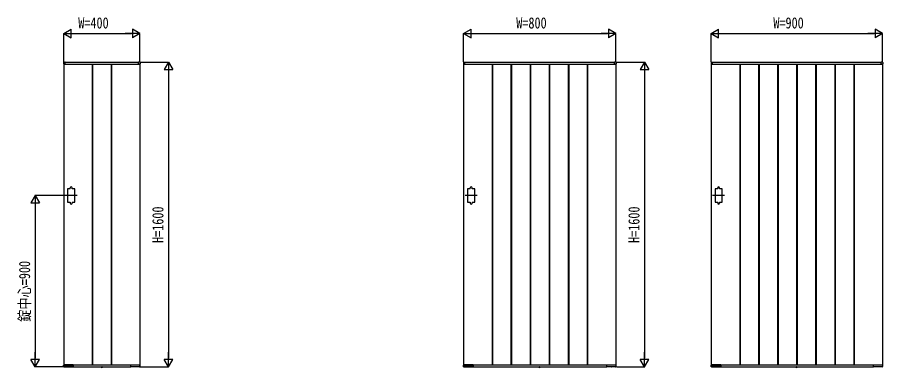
# Model space of a CAD drawing. Units: millimetres, scale not verified. Extents: x -8410 to 8410, y -5940 to 5940.
# Drawn here: x -1654 to 2891, y -2354 to -515 of the extents above; entities that cross this region are included whole.
import ezdxf
from ezdxf.enums import TextEntityAlignment as Align

# ---------------------------------------------------------------- set-up
doc = ezdxf.new("R2010")
doc.units = ezdxf.units.MM
doc.header["$LTSCALE"] = 30
doc.layers.add('0-2_YKK_A1', color=4, linetype='Continuous')
doc.layers.add('0-3_YKK_D', color=6, linetype='Continuous')
doc.styles.add('ＭＳ ゴシック', font='')
doc.styles.get('ＭＳ ゴシック').set_extended_font_data('MS Gothic')

msp = doc.modelspace()

# ---------------------------------------------------------------- linework, layer by layer
at = {"layer": '0-2_YKK_A1'}
for p, q in [((-1410.46, -751.37), (-1410.46, -759.5)), ((-1409.96, -760), (-1409.96, -2340)), ((-1409.96, -760), (-1009.96, -760)), ((-1402.96, -760), (-1409.96, -760)), ((-1409.96, -760), (-1403.26, -760)), ((-1409.05, -749.87), (-1403.49, -749.53)), ((-1403.26, -760), (-1403.26, -760)), ((-1402.96, -750), (-1016.96, -750)), ((-1402.96, -760), (-1402.96, -750)), ((-1402.96, -759.7), (-1402.96, -750.03)), ((-1259.96, -760), (-1259.96, -2340)), ((-1258.46, -760), (-1258.46, -2340)), ((-1161.46, -760), (-1161.46, -2340)), ((-1159.96, -760), (-1159.96, -2340)), ((-1016.96, -760), (-1016.96, -750)), ((-1016.96, -759.7), (-1016.96, -750.03)), ((-1016.96, -760), (-1009.96, -760)), ((-1009.96, -760), (-1016.66, -760)), ((-1016.66, -760), (-1016.66, -760)), ((-1010.87, -749.87), (-1016.43, -749.53)), ((-1009.96, -760), (-1009.96, -2348.17)), ((-1009.46, -751.37), (-1009.46, -759.5)), ((689.54, -751.37), (689.54, -759.5)), ((690.04, -760), (690.04, -2340)), ((690.04, -760), (1490.04, -760)), ((697.04, -760), (690.04, -760)), ((690.04, -760), (696.74, -760)), ((690.95, -749.87), (696.51, -749.53)), ((696.74, -760), (696.74, -760)), ((697.04, -750), (1483.04, -750)), ((697.04, -760), (697.04, -750)), ((697.04, -759.7), (697.04, -750.03)), ((840.04, -760), (840.04, -2340)), ((841.54, -760), (841.54, -2340)), ((938.54, -760), (938.54, -2340)), ((941.54, -760), (941.54, -2340)), ((1038.54, -760), (1038.54, -2340)), ((1041.54, -760), (1041.54, -2340)), ((1138.54, -760), (1138.54, -2340)), ((1141.54, -760), (1141.54, -2340)), ((1238.54, -760), (1238.54, -2340)), ((1241.54, -760), (1241.54, -2340)), ((1338.54, -760), (1338.54, -2340)), ((1340.04, -760), (1340.04, -2340)), ((1483.04, -760), (1483.04, -750)), ((1483.04, -759.7), (1483.04, -750.03)), ((1483.04, -760), (1490.04, -760)), ((1490.04, -760), (1483.34, -760)), ((1483.34, -760), (1483.34, -760)), ((1489.13, -749.87), (1483.57, -749.53)), ((1490.04, -760), (1490.04, -2348.17)), ((1490.54, -751.37), (1490.54, -759.5)), ((1989.54, -751.37), (1989.54, -759.5)), ((1990.04, -760), (1990.04, -2340)), ((1990.04, -760), (2890.04, -760)), ((1997.04, -760), (1990.04, -760)), ((1990.04, -760), (1996.74, -760)), ((1990.95, -749.87), (1996.51, -749.53)), ((1996.74, -760), (1996.74, -760)), ((1997.04, -750), (2883.04, -750)), ((1997.04, -760), (1997.04, -750)), ((1997.04, -759.7), (1997.04, -750.03)), ((2140.04, -760), (2140.04, -2340)), ((2141.54, -760), (2141.54, -2340)), ((2238.54, -760), (2238.54, -2340)), ((2241.54, -760), (2241.54, -2340)), ((2338.54, -760), (2338.54, -2340)), ((2341.54, -760), (2341.54, -2340)), ((2438.54, -760), (2438.54, -2340)), ((2441.54, -760), (2441.54, -2340)), ((2538.54, -760), (2538.54, -2340)), ((2541.54, -760), (2541.54, -2340)), ((2638.54, -760), (2638.54, -2340)), ((2641.54, -760), (2641.54, -2340)), ((2738.54, -760), (2738.54, -2340)), ((2740.04, -760), (2740.04, -2340)), ((2883.04, -760), (2883.04, -750)), ((2883.04, -759.7), (2883.04, -750.03)), ((2883.04, -760), (2890.04, -760)), ((2890.04, -760), (2883.34, -760)), ((2883.34, -760), (2883.34, -760)), ((2889.13, -749.87), (2883.57, -749.53)), ((2890.04, -760), (2890.04, -2348.17)), ((2890.54, -751.37), (2890.54, -759.5)), ((-1339.46, -1450), (-1402.46, -1450)), ((-1375.96, -1415), (-1375.96, -1410)), ((-1365.96, -1415), (-1365.96, -1410)), ((760.54, -1450), (697.54, -1450)), ((724.04, -1415), (724.04, -1410)), ((734.04, -1415), (734.04, -1410)), ((2060.54, -1450), (1997.54, -1450)), ((2024.04, -1415), (2024.04, -1410)), ((2034.04, -1415), (2034.04, -1410)), ((-1375.96, -1485), (-1375.96, -1490)), ((-1365.96, -1485), (-1365.96, -1490)), ((724.04, -1485), (724.04, -1490)), ((734.04, -1485), (734.04, -1490)), ((2024.04, -1485), (2024.04, -1490)), ((2034.04, -1485), (2034.04, -1490)), ((-1409.85, -2350.03), (-1410.43, -2340.53)), ((-1409.96, -2340), (-1009.96, -2340)), ((-1402.96, -2340), (-1409.96, -2340)), ((-1360.26, -2340), (-1409.93, -2340)), ((-1408.6, -2350.5), (-1409.35, -2350.5)), ((-1408.1, -2350.01), (-1408.07, -2348.19)), ((-1408.09, -2349.5), (-1361.79, -2349.5)), ((-1387.17, -2347.9), (-1407.75, -2347.9)), ((-1386.85, -2348.19), (-1386.84, -2349.01)), ((-1385.12, -2349.01), (-1385.1, -2348.19)), ((-1378.13, -2347.9), (-1384.79, -2347.9)), ((-1377.82, -2348.19), (-1377.8, -2349.01)), ((-1376.08, -2349.01), (-1376.07, -2348.19)), ((-1362.13, -2347.9), (-1375.75, -2347.9)), ((-1365.86, -2347.9), (-1365.84, -2349.01)), ((-1361.82, -2348.19), (-1361.79, -2349.99)), ((-1360.46, -2350.48), (-1361.29, -2350.48)), ((-1359.96, -2340), (-1359.96, -2350)), ((-1359.96, -2340.3), (-1359.96, -2349.98)), ((-1359.96, -2350), (-1059.96, -2350)), ((-1213.87, -2350.5), (-1213.78, -2350)), ((-1213.87, -2350.5), (-1213.7, -2351.47)), ((-1213.87, -2350.5), (-1206.05, -2350.5)), ((-1213.78, -2350), (-1206.14, -2350)), ((-1209.96, -2354.2), (-1209.96, -2350)), ((-1206.05, -2350.5), (-1206.22, -2351.47)), ((-1206.05, -2350.5), (-1206.14, -2350)), ((-1059.96, -2340), (-1059.96, -2350)), ((-1059.96, -2340.3), (-1059.96, -2349.98)), ((-1059.66, -2340), (-1009.99, -2340)), ((-1059.46, -2350.48), (-1058.63, -2350.48)), ((-1058.1, -2348.19), (-1058.13, -2349.99)), ((-1011.83, -2349.5), (-1058.13, -2349.5)), ((-1057.79, -2347.9), (-1044.17, -2347.9)), ((-1054.06, -2347.9), (-1054.08, -2349.01)), ((-1043.84, -2349.01), (-1043.85, -2348.19)), ((-1042.1, -2348.19), (-1042.12, -2349.01)), ((-1041.79, -2347.9), (-1035.13, -2347.9)), ((-1034.8, -2349.01), (-1034.82, -2348.19)), ((-1033.07, -2348.19), (-1033.08, -2349.01)), ((-1032.75, -2347.9), (-1012.17, -2347.9)), ((-1011.82, -2350.01), (-1011.85, -2348.19)), ((-1011.32, -2350.5), (-1010.57, -2350.5)), ((-1010.07, -2350.03), (-1009.49, -2340.53)), ((690.15, -2350.03), (689.57, -2340.53)), ((690.04, -2340), (1490.04, -2340)), ((697.04, -2340), (690.04, -2340)), ((739.74, -2340), (690.07, -2340)), ((691.4, -2350.5), (690.65, -2350.5)), ((691.9, -2350.01), (691.93, -2348.19)), ((691.91, -2349.5), (738.21, -2349.5)), ((712.83, -2347.9), (692.25, -2347.9)), ((713.15, -2348.19), (713.16, -2349.01)), ((714.88, -2349.01), (714.9, -2348.19)), ((721.87, -2347.9), (715.21, -2347.9)), ((722.18, -2348.19), (722.2, -2349.01)), ((723.92, -2349.01), (723.93, -2348.19)), ((737.87, -2347.9), (724.25, -2347.9)), ((734.14, -2347.9), (734.16, -2349.01)), ((738.18, -2348.19), (738.21, -2349.99)), ((739.54, -2350.48), (738.71, -2350.48)), ((740.04, -2340), (740.04, -2350)), ((740.04, -2340.3), (740.04, -2349.98)), ((740.04, -2350), (1440.04, -2350)), ((1084.65, -2350.5), (1084.74, -2350)), ((1084.65, -2350.5), (1084.82, -2351.47)), ((1084.65, -2350.5), (1092.47, -2350.5)), ((1084.74, -2350), (1092.38, -2350)), ((1088.56, -2354.2), (1088.56, -2350)), ((1092.47, -2350.5), (1092.3, -2351.47)), ((1092.47, -2350.5), (1092.38, -2350)), ((1440.04, -2340), (1440.04, -2350)), ((1440.04, -2340.3), (1440.04, -2349.98)), ((1440.34, -2340), (1490.01, -2340)), ((1440.54, -2350.48), (1441.37, -2350.48)), ((1441.9, -2348.19), (1441.87, -2349.99)), ((1488.17, -2349.5), (1441.87, -2349.5)), ((1442.21, -2347.9), (1455.83, -2347.9)), ((1445.94, -2347.9), (1445.92, -2349.01)), ((1456.16, -2349.01), (1456.15, -2348.19)), ((1457.9, -2348.19), (1457.88, -2349.01)), ((1458.21, -2347.9), (1464.87, -2347.9)), ((1465.2, -2349.01), (1465.18, -2348.19)), ((1466.93, -2348.19), (1466.92, -2349.01)), ((1467.25, -2347.9), (1487.83, -2347.9)), ((1488.18, -2350.01), (1488.15, -2348.19)), ((1488.68, -2350.5), (1489.43, -2350.5)), ((1489.93, -2350.03), (1490.51, -2340.53)), ((1990.15, -2350.03), (1989.57, -2340.53)), ((1990.04, -2340), (2890.04, -2340)), ((1997.04, -2340), (1990.04, -2340)), ((2039.74, -2340), (1990.07, -2340)), ((1991.4, -2350.5), (1990.65, -2350.5)), ((1991.9, -2350.01), (1991.93, -2348.19)), ((1991.91, -2349.5), (2038.21, -2349.5)), ((2012.83, -2347.9), (1992.25, -2347.9)), ((2013.15, -2348.19), (2013.16, -2349.01)), ((2014.88, -2349.01), (2014.9, -2348.19)), ((2021.87, -2347.9), (2015.21, -2347.9)), ((2022.18, -2348.19), (2022.2, -2349.01)), ((2023.92, -2349.01), (2023.93, -2348.19)), ((2037.87, -2347.9), (2024.25, -2347.9)), ((2034.14, -2347.9), (2034.16, -2349.01)), ((2038.18, -2348.19), (2038.21, -2349.99)), ((2039.54, -2350.48), (2038.71, -2350.48)), ((2040.04, -2340), (2040.04, -2350)), ((2040.04, -2340.3), (2040.04, -2349.98)), ((2040.04, -2350), (2840.04, -2350)), ((2434.65, -2350.5), (2434.74, -2350)), ((2434.65, -2350.5), (2434.82, -2351.47)), ((2434.65, -2350.5), (2442.47, -2350.5)), ((2434.74, -2350), (2442.38, -2350)), ((2438.56, -2354.2), (2438.56, -2350)), ((2442.47, -2350.5), (2442.3, -2351.47)), ((2442.47, -2350.5), (2442.38, -2350)), ((2840.04, -2340), (2840.04, -2350)), ((2840.04, -2340.3), (2840.04, -2349.98)), ((2840.34, -2340), (2890.01, -2340)), ((2840.54, -2350.48), (2841.37, -2350.48)), ((2841.9, -2348.19), (2841.87, -2349.99)), ((2888.17, -2349.5), (2841.87, -2349.5)), ((2842.21, -2347.9), (2855.83, -2347.9)), ((2845.94, -2347.9), (2845.92, -2349.01)), ((2856.16, -2349.01), (2856.15, -2348.19)), ((2857.9, -2348.19), (2857.88, -2349.01)), ((2858.21, -2347.9), (2864.87, -2347.9)), ((2865.2, -2349.01), (2865.18, -2348.19)), ((2866.93, -2348.19), (2866.92, -2349.01)), ((2867.25, -2347.9), (2887.83, -2347.9)), ((2888.18, -2350.01), (2888.15, -2348.19)), ((2888.68, -2350.5), (2889.43, -2350.5)), ((2889.93, -2350.03), (2890.51, -2340.53))]:
    msp.add_line(p, q, dxfattribs=at)
for points in [[(-1375.96, -1415), (-1389.96, -1415), (-1389.96, -1485), (-1375.96, -1485)], [(-1365.96, -1485), (-1351.96, -1485), (-1351.96, -1415), (-1365.96, -1415)], [(724.04, -1415), (710.04, -1415), (710.04, -1485), (724.04, -1485)], [(734.04, -1485), (748.04, -1485), (748.04, -1415), (734.04, -1415)], [(2024.04, -1415), (2010.04, -1415), (2010.04, -1485), (2024.04, -1485)], [(2034.04, -1485), (2048.04, -1485), (2048.04, -1415), (2034.04, -1415)], [(-1407.75, -2347.9), (-1407.89, -2347.93), (-1407.97, -2347.98), (-1408.01, -2348.03), (-1408.04, -2348.09), (-1408.06, -2348.14), (-1408.07, -2348.19)], [(-1386.85, -2348.19), (-1386.86, -2348.15), (-1386.87, -2348.1), (-1386.89, -2348.05), (-1386.92, -2348.01), (-1386.97, -2347.96), (-1387.05, -2347.92), (-1387.17, -2347.9)], [(-1384.79, -2347.9), (-1384.92, -2347.93), (-1385, -2347.98), (-1385.05, -2348.03), (-1385.08, -2348.09), (-1385.09, -2348.14), (-1385.1, -2348.19)], [(-1377.82, -2348.19), (-1377.82, -2348.15), (-1377.83, -2348.1), (-1377.86, -2348.05), (-1377.89, -2348.01), (-1377.94, -2347.96), (-1378.01, -2347.92), (-1378.13, -2347.9)], [(-1375.75, -2347.9), (-1375.89, -2347.93), (-1375.97, -2347.98), (-1376.01, -2348.03), (-1376.04, -2348.09), (-1376.06, -2348.14), (-1376.07, -2348.19)], [(-1361.82, -2348.19), (-1361.82, -2348.15), (-1361.83, -2348.1), (-1361.86, -2348.05), (-1361.89, -2348.01), (-1361.94, -2347.96), (-1362.01, -2347.92), (-1362.13, -2347.9)], [(-1212.26, -2352.58), (-1211.11, -2350.26), (-1209.96, -2349.65)], [(-1207.66, -2352.58), (-1208.82, -2350.26), (-1209.96, -2349.65)], [(-1058.1, -2348.19), (-1058.1, -2348.15), (-1058.09, -2348.1), (-1058.06, -2348.05), (-1058.03, -2348.01), (-1057.98, -2347.96), (-1057.91, -2347.92), (-1057.79, -2347.9)], [(-1044.17, -2347.9), (-1044.03, -2347.93), (-1043.96, -2347.98), (-1043.91, -2348.03), (-1043.88, -2348.09), (-1043.86, -2348.14), (-1043.85, -2348.19)], [(-1042.1, -2348.19), (-1042.1, -2348.15), (-1042.09, -2348.1), (-1042.06, -2348.05), (-1042.03, -2348.01), (-1041.98, -2347.96), (-1041.91, -2347.92), (-1041.79, -2347.9)], [(-1035.13, -2347.9), (-1035, -2347.93), (-1034.92, -2347.98), (-1034.87, -2348.03), (-1034.84, -2348.09), (-1034.83, -2348.14), (-1034.82, -2348.19)], [(-1033.07, -2348.19), (-1033.06, -2348.15), (-1033.05, -2348.1), (-1033.03, -2348.05), (-1033, -2348.01), (-1032.95, -2347.96), (-1032.87, -2347.92), (-1032.75, -2347.9)], [(-1012.17, -2347.9), (-1012.03, -2347.93), (-1011.96, -2347.98), (-1011.91, -2348.03), (-1011.88, -2348.09), (-1011.86, -2348.14), (-1011.85, -2348.19)], [(692.25, -2347.9), (692.11, -2347.93), (692.03, -2347.98), (691.99, -2348.03), (691.96, -2348.09), (691.94, -2348.14), (691.93, -2348.19)], [(713.15, -2348.19), (713.14, -2348.15), (713.13, -2348.1), (713.11, -2348.05), (713.08, -2348.01), (713.03, -2347.96), (712.95, -2347.92), (712.83, -2347.9)], [(715.21, -2347.9), (715.08, -2347.93), (715, -2347.98), (714.95, -2348.03), (714.92, -2348.09), (714.91, -2348.14), (714.9, -2348.19)], [(722.18, -2348.19), (722.18, -2348.15), (722.17, -2348.1), (722.14, -2348.05), (722.11, -2348.01), (722.06, -2347.96), (721.99, -2347.92), (721.87, -2347.9)], [(724.25, -2347.9), (724.11, -2347.93), (724.03, -2347.98), (723.99, -2348.03), (723.96, -2348.09), (723.94, -2348.14), (723.93, -2348.19)], [(738.18, -2348.19), (738.18, -2348.15), (738.17, -2348.1), (738.14, -2348.05), (738.11, -2348.01), (738.06, -2347.96), (737.99, -2347.92), (737.87, -2347.9)], [(1086.26, -2352.58), (1087.42, -2350.26), (1088.56, -2349.65)], [(1090.86, -2352.58), (1089.71, -2350.26), (1088.56, -2349.65)], [(1441.9, -2348.19), (1441.9, -2348.15), (1441.91, -2348.1), (1441.94, -2348.05), (1441.97, -2348.01), (1442.02, -2347.96), (1442.09, -2347.92), (1442.21, -2347.9)], [(1455.83, -2347.9), (1455.97, -2347.93), (1456.04, -2347.98), (1456.09, -2348.03), (1456.12, -2348.09), (1456.14, -2348.14), (1456.15, -2348.19)], [(1457.9, -2348.19), (1457.9, -2348.15), (1457.91, -2348.1), (1457.94, -2348.05), (1457.97, -2348.01), (1458.02, -2347.96), (1458.09, -2347.92), (1458.21, -2347.9)], [(1464.87, -2347.9), (1465, -2347.93), (1465.08, -2347.98), (1465.13, -2348.03), (1465.16, -2348.09), (1465.17, -2348.14), (1465.18, -2348.19)], [(1466.93, -2348.19), (1466.94, -2348.15), (1466.95, -2348.1), (1466.97, -2348.05), (1467, -2348.01), (1467.05, -2347.96), (1467.13, -2347.92), (1467.25, -2347.9)], [(1487.83, -2347.9), (1487.97, -2347.93), (1488.04, -2347.98), (1488.09, -2348.03), (1488.12, -2348.09), (1488.14, -2348.14), (1488.15, -2348.19)], [(1992.25, -2347.9), (1992.11, -2347.93), (1992.03, -2347.98), (1991.99, -2348.03), (1991.96, -2348.09), (1991.94, -2348.14), (1991.93, -2348.19)], [(2013.15, -2348.19), (2013.14, -2348.15), (2013.13, -2348.1), (2013.11, -2348.05), (2013.08, -2348.01), (2013.03, -2347.96), (2012.95, -2347.92), (2012.83, -2347.9)], [(2015.21, -2347.9), (2015.08, -2347.93), (2015, -2347.98), (2014.95, -2348.03), (2014.92, -2348.09), (2014.91, -2348.14), (2014.9, -2348.19)], [(2022.18, -2348.19), (2022.18, -2348.15), (2022.17, -2348.1), (2022.14, -2348.05), (2022.11, -2348.01), (2022.06, -2347.96), (2021.99, -2347.92), (2021.87, -2347.9)], [(2024.25, -2347.9), (2024.11, -2347.93), (2024.03, -2347.98), (2023.99, -2348.03), (2023.96, -2348.09), (2023.94, -2348.14), (2023.93, -2348.19)], [(2038.18, -2348.19), (2038.18, -2348.15), (2038.17, -2348.1), (2038.14, -2348.05), (2038.11, -2348.01), (2038.06, -2347.96), (2037.99, -2347.92), (2037.87, -2347.9)], [(2436.26, -2352.58), (2437.42, -2350.26), (2438.56, -2349.65)], [(2440.86, -2352.58), (2439.71, -2350.26), (2438.56, -2349.65)], [(2841.9, -2348.19), (2841.9, -2348.15), (2841.91, -2348.1), (2841.94, -2348.05), (2841.97, -2348.01), (2842.02, -2347.96), (2842.09, -2347.92), (2842.21, -2347.9)], [(2855.83, -2347.9), (2855.97, -2347.93), (2856.04, -2347.98), (2856.09, -2348.03), (2856.12, -2348.09), (2856.14, -2348.14), (2856.15, -2348.19)], [(2857.9, -2348.19), (2857.9, -2348.15), (2857.91, -2348.1), (2857.94, -2348.05), (2857.97, -2348.01), (2858.02, -2347.96), (2858.09, -2347.92), (2858.21, -2347.9)], [(2864.87, -2347.9), (2865, -2347.93), (2865.08, -2347.98), (2865.13, -2348.03), (2865.16, -2348.09), (2865.17, -2348.14), (2865.18, -2348.19)], [(2866.93, -2348.19), (2866.94, -2348.15), (2866.95, -2348.1), (2866.97, -2348.05), (2867, -2348.01), (2867.05, -2347.96), (2867.13, -2347.92), (2867.25, -2347.9)], [(2887.83, -2347.9), (2887.97, -2347.93), (2888.04, -2347.98), (2888.09, -2348.03), (2888.12, -2348.09), (2888.14, -2348.14), (2888.15, -2348.19)]]:
    msp.add_lwpolyline(points, dxfattribs=at)
for centre, radius, start, end in [((-1408.96, -751.37), 1.5, 93.5, 180), ((-1409.96, -759.5), 0.5, 180, 270), ((-1403.46, -750.03), 0.5, 0, 93.5), ((-1403.26, -759.7), 0.3, 270, 0), ((-1016.46, -750.03), 0.5, 86.5, 180), ((-1016.66, -759.7), 0.3, 180, 270), ((-1010.96, -751.37), 1.5, 0, 86.5), ((-1009.96, -759.5), 0.5, 270, 0), ((691.04, -751.37), 1.5, 93.5, 180), ((690.04, -759.5), 0.5, 180, 270), ((696.54, -750.03), 0.5, 0, 93.5), ((696.74, -759.7), 0.3, 270, 0), ((1483.54, -750.03), 0.5, 86.5, 180), ((1483.34, -759.7), 0.3, 180, 270), ((1489.04, -751.37), 1.5, 0, 86.5), ((1490.04, -759.5), 0.5, 270, 0), ((1991.04, -751.37), 1.5, 93.5, 180), ((1990.04, -759.5), 0.5, 180, 270), ((1996.54, -750.03), 0.5, 0, 93.5), ((1996.74, -759.7), 0.3, 270, 0), ((2883.54, -750.03), 0.5, 86.5, 180), ((2883.34, -759.7), 0.3, 180, 270), ((2889.04, -751.37), 1.5, 0, 86.5), ((2890.04, -759.5), 0.5, 270, 0), ((-1370.96, -1410), 5, 0, 180), ((729.04, -1410), 5, 0, 180), ((2029.04, -1410), 5, 0, 180), ((-1370.96, -1490), 5, 180, 0), ((729.04, -1490), 5, 180, 0), ((2029.04, -1490), 5, 180, 0), ((-1409.93, -2340.5), 0.5, 90, 183.5), ((-1409.35, -2350), 0.5, 183.5, 269.21081), ((-1408.6, -2350), 0.5, 269.18971, 359), ((-1386.34, -2349), 0.5, 181, 270), ((-1385.62, -2349), 0.5, 270, 359), ((-1377.3, -2349), 0.5, 181, 270), ((-1376.58, -2349), 0.5, 270, 359), ((-1365.34, -2349), 0.5, 181, 270), ((-1361.29, -2349.98), 0.5, 181.0014, 270.00152), ((-1360.46, -2349.98), 0.5, 270, 0), ((-1360.26, -2340.3), 0.3, 0, 90), ((-1212.81, -2351.32), 0.9, 190, 239.36409), ((-1209.96, -2346.5), 6.5, 239.36409, 300.63591), ((-1207.11, -2351.32), 0.9, 300.63591, 350), ((-1059.66, -2340.3), 0.3, 90, 180), ((-1059.46, -2349.98), 0.5, 180, 270), ((-1058.63, -2349.98), 0.5, 269.99848, 358.9986), ((-1054.58, -2349), 0.5, 270, 359), ((-1043.34, -2349), 0.5, 181, 270), ((-1042.62, -2349), 0.5, 270, 359), ((-1034.3, -2349), 0.5, 181, 270), ((-1033.58, -2349), 0.5, 270, 359), ((-1011.32, -2350), 0.5, 181, 270.81029), ((-1010.57, -2350), 0.5, 270.78919, 356.5), ((-1009.99, -2340.5), 0.5, 356.5, 90), ((690.07, -2340.5), 0.5, 90, 183.5), ((690.65, -2350), 0.5, 183.5, 269.21081), ((691.4, -2350), 0.5, 269.18971, 359), ((713.66, -2349), 0.5, 181, 270), ((714.38, -2349), 0.5, 270, 359), ((722.7, -2349), 0.5, 181, 270), ((723.42, -2349), 0.5, 270, 359), ((734.66, -2349), 0.5, 181, 270), ((738.71, -2349.98), 0.5, 181.0014, 270.00152), ((739.54, -2349.98), 0.5, 270, 0), ((739.74, -2340.3), 0.3, 0, 90), ((1085.71, -2351.32), 0.9, 190, 239.36409), ((1088.56, -2346.5), 6.5, 239.36409, 300.63591), ((1091.41, -2351.32), 0.9, 300.63591, 350), ((1440.34, -2340.3), 0.3, 90, 180), ((1440.54, -2349.98), 0.5, 180, 270), ((1441.37, -2349.98), 0.5, 269.99848, 358.9986), ((1445.42, -2349), 0.5, 270, 359), ((1456.66, -2349), 0.5, 181, 270), ((1457.38, -2349), 0.5, 270, 359), ((1465.7, -2349), 0.5, 181, 270), ((1466.42, -2349), 0.5, 270, 359), ((1488.68, -2350), 0.5, 181, 270.81029), ((1489.43, -2350), 0.5, 270.78919, 356.5), ((1490.01, -2340.5), 0.5, 356.5, 90), ((1990.07, -2340.5), 0.5, 90, 183.5), ((1990.65, -2350), 0.5, 183.5, 269.21081), ((1991.4, -2350), 0.5, 269.18971, 359), ((2013.66, -2349), 0.5, 181, 270), ((2014.38, -2349), 0.5, 270, 359), ((2022.7, -2349), 0.5, 181, 270), ((2023.42, -2349), 0.5, 270, 359), ((2034.66, -2349), 0.5, 181, 270), ((2038.71, -2349.98), 0.5, 181.0014, 270.00152), ((2039.54, -2349.98), 0.5, 270, 0), ((2039.74, -2340.3), 0.3, 0, 90), ((2435.71, -2351.32), 0.9, 190, 239.36409), ((2438.56, -2346.5), 6.5, 239.36409, 300.63591), ((2441.41, -2351.32), 0.9, 300.63591, 350), ((2840.34, -2340.3), 0.3, 90, 180), ((2840.54, -2349.98), 0.5, 180, 270), ((2841.37, -2349.98), 0.5, 269.99848, 358.9986), ((2845.42, -2349), 0.5, 270, 359), ((2856.66, -2349), 0.5, 181, 270), ((2857.38, -2349), 0.5, 270, 359), ((2865.7, -2349), 0.5, 181, 270), ((2866.42, -2349), 0.5, 270, 359), ((2888.68, -2350), 0.5, 181, 270.81029), ((2889.43, -2350), 0.5, 270.78919, 356.5), ((2890.01, -2340.5), 0.5, 356.5, 90)]:
    msp.add_arc(centre, radius, start, end, dxfattribs=at)
at = {"layer": '0-3_YKK_D'}
for p, q in [((-1409.96, -600), (-1370.99, -577.5)), ((-1370.99, -622.5), (-1370.99, -577.5)), ((-1009.96, -600), (-1048.93, -577.5)), ((-1048.93, -577.5), (-1048.93, -622.5)), ((690.04, -600), (729.01, -577.5)), ((729.01, -622.5), (729.01, -577.5)), ((1490.04, -600), (1451.07, -577.5)), ((1451.07, -577.5), (1451.07, -622.5)), ((1990.04, -600), (2029.01, -577.5)), ((2029.01, -622.5), (2029.01, -577.5)), ((2890.04, -600), (2851.07, -577.5)), ((2851.07, -577.5), (2851.07, -622.5)), ((-1409.96, -748), (-1409.96, -599)), ((-1409.96, -600), (-1370.99, -622.5)), ((-1409.96, -600), (-1332.02, -600)), ((-1364.96, -600), (-1054.96, -600)), ((-1009.96, -600), (-1087.9, -600)), ((-1009.96, -600), (-1048.93, -622.5)), ((-1009.96, -748), (-1009.96, -599)), ((690.04, -748), (690.04, -599)), ((690.04, -600), (729.01, -622.5)), ((690.04, -600), (767.98, -600)), ((735.04, -600), (1445.04, -600)), ((1490.04, -600), (1412.1, -600)), ((1490.04, -600), (1451.07, -622.5)), ((1490.04, -748), (1490.04, -599)), ((1990.04, -748), (1990.04, -599)), ((1990.04, -600), (2029.01, -622.5)), ((1990.04, -600), (2067.98, -600)), ((2035.04, -600), (2845.04, -600)), ((2890.04, -600), (2812.1, -600)), ((2890.04, -600), (2851.07, -622.5)), ((2890.04, -748), (2890.04, -599)), ((-1007.96, -750), (-858.96, -750)), ((-859.96, -750), (-882.46, -788.97)), ((-859.96, -750), (-837.46, -788.97)), ((-859.96, -750), (-859.96, -827.94)), ((1492.04, -750), (1641.04, -750)), ((1640.04, -750), (1617.54, -788.97)), ((1640.04, -750), (1662.54, -788.97)), ((1640.04, -750), (1640.04, -827.94)), ((-882.46, -788.97), (-837.46, -788.97)), ((-859.96, -795), (-859.96, -2305)), ((1617.54, -788.97), (1662.54, -788.97)), ((1640.04, -795), (1640.04, -2305)), ((-1559.96, -1450), (-1582.46, -1488.97)), ((-1404.46, -1450), (-1560.96, -1450)), ((-1559.96, -1450), (-1537.46, -1488.97)), ((-1559.96, -1450), (-1559.96, -1527.94)), ((-1582.46, -1488.97), (-1537.46, -1488.97)), ((-1559.96, -1495), (-1559.96, -2305)), ((-1559.96, -2350), (-1559.96, -2272.06)), ((-859.96, -2350), (-859.96, -2272.06)), ((1640.04, -2350), (1640.04, -2272.06)), ((-1559.96, -2350), (-1582.46, -2311.03)), ((-1537.46, -2311.03), (-1582.46, -2311.03)), ((-1559.96, -2350), (-1537.46, -2311.03)), ((-859.96, -2350), (-882.46, -2311.03)), ((-837.46, -2311.03), (-882.46, -2311.03)), ((-859.96, -2350), (-837.46, -2311.03)), ((1640.04, -2350), (1617.54, -2311.03)), ((1662.54, -2311.03), (1617.54, -2311.03)), ((1640.04, -2350), (1662.54, -2311.03)), ((-1411.96, -2350), (-1560.96, -2350)), ((-1007.96, -2350), (-858.96, -2350)), ((1492.04, -2350), (1641.04, -2350))]:
    msp.add_line(p, q, dxfattribs=at)

# ---------------------------------------------------------------- texts
at = {"layer": '0-3_YKK_D', "style": 'ＭＳ ゴシック', "width": 0.8}
for s, p in [('W=400', (-1333.69, -591)), ('W=800', (966.31, -591)), ('W=900', (2316.31, -591))]:
    msp.add_text(s, height=58.65, dxfattribs=at).set_placement(p, align=Align.BOTTOM_LEFT)
for s, p in [('H=1600', (-868.96, -1699.33)), ('H=1600', (1631.04, -1699.33)), ('錠中心=900', (-1568.96, -2113.33))]:
    msp.add_text(s, height=58.65, rotation=90, dxfattribs=at).set_placement(p, align=Align.BOTTOM_LEFT)

doc.saveas('drawing.dxf')
